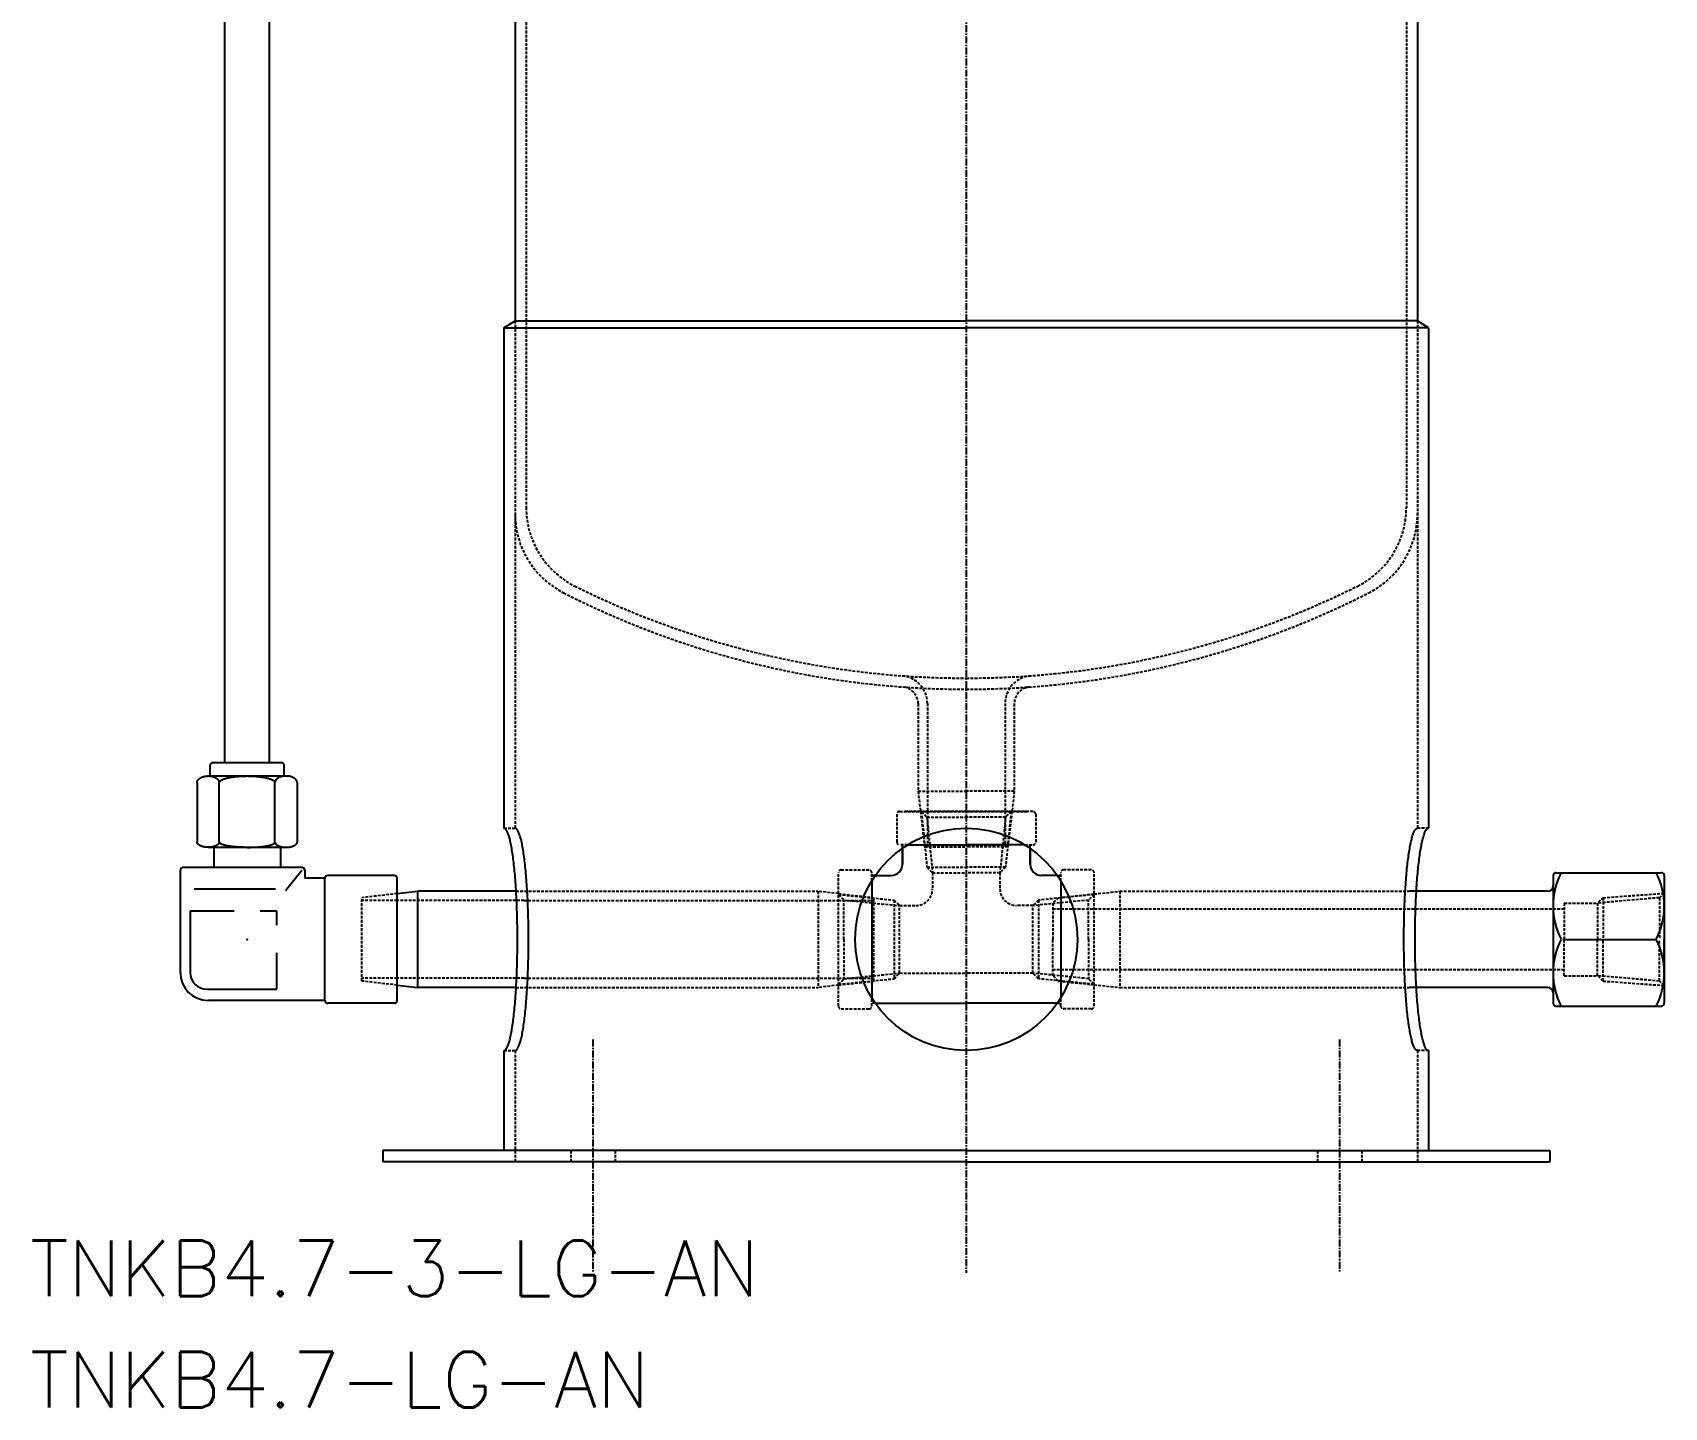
# Model space of a CAD drawing. Extents: x 248 to 897, y 18 to 818.
# Drawn here: x 248.5 to 542.1, y 18.3 to 265.7 of the extents above; entities that cross this region are included whole.
import ezdxf

# ---------------------------------------------------------------- set-up
doc = ezdxf.new("R2010")
doc.units = 0
doc.linetypes.add('CENTER', pattern=[2, 1.25, -0.25, 0.25, -0.25])
doc.linetypes.add('DASHED', pattern=[0.75, 0.5, -0.25])
doc.layers.get('0').update_dxf_attribs({"linetype": 'CONTINUOUS'})
doc.layers.add('CENTER', color=1, linetype='CENTER')
doc.styles.get("Standard").update_dxf_attribs({"font": 'txt.shx', "bigfont": 'bigfont.shx'})

msp = doc.modelspace()

# ---------------------------------------------------------------- linework, layer by layer
at = {"color": 3, "linetype": 'DASHED'}
for p, q in [((337.3, 417.52), (337.3, 180.23)), ((495.7, 417.52), (495.7, 180.23)), ((335.3, 213.81), (335.3, 122.52)), ((497.7, 213.81), (497.7, 122.52)), ((407.85, 144.93), (407.85, 129.17)), ((409.5, 144.96), (409.5, 125.52)), ((423.5, 144.96), (423.5, 125.52)), ((425.15, 144.93), (425.15, 129.17)), ((407.85, 129.17), (408.27, 125.52)), ((407.85, 129.17), (416.5, 129.17)), ((425.15, 129.17), (416.5, 129.17)), ((425.15, 129.17), (424.73, 125.52)), ((404, 125.02), (404, 120.02)), ((404.5, 125.52), (416.5, 125.52)), ((416.5, 125.52), (405.5, 125.52)), ((408.27, 125.52), (416.5, 125.52)), ((408.27, 125.52), (409, 119.17)), ((408.27, 125.52), (416.5, 125.52)), ((408.43, 125.52), (409.43, 115.52)), ((408.43, 125.52), (409.43, 124.52)), ((409.43, 124.52), (410.43, 114.52)), ((409.43, 124.52), (416.5, 124.52)), ((409.5, 125.52), (409.5, 119.17)), ((424.73, 125.52), (416.5, 125.52)), ((424.73, 125.52), (416.5, 125.52)), ((416.5, 125.52), (427.5, 125.52)), ((428.5, 125.52), (416.5, 125.52)), ((423.57, 124.52), (416.5, 124.52)), ((423.57, 124.52), (422.57, 114.52)), ((423.5, 125.52), (423.5, 119.17)), ((424.57, 125.52), (423.57, 124.52)), ((424.57, 125.52), (423.57, 115.52)), ((424.73, 125.52), (424, 119.17)), ((429, 125.02), (429, 120.02)), ((333.3, 122.52), (335.3, 122.52)), ((499.7, 122.52), (497.7, 122.52)), ((405.97, 119.52), (404.5, 119.52)), ((405, 118.88), (405, 119.52)), ((409, 119.17), (416.5, 119.17)), ((424, 119.17), (416.5, 119.17)), ((427.04, 119.52), (428.5, 119.52)), ((428, 118.88), (428, 119.52)), ((394, 115.02), (399, 115.02)), ((409.43, 115.52), (410.43, 114.52)), ((409.43, 115.52), (416.5, 115.52)), ((423.57, 115.52), (416.5, 115.52)), ((423.57, 115.52), (422.57, 114.52)), ((439, 115.02), (434, 115.02)), ((393.5, 90.52), (393.5, 114.52)), ((399.5, 113.05), (399.5, 114.52)), ((400.14, 114.02), (399.5, 114.02)), ((410.43, 114.52), (416.5, 114.52)), ((410.43, 114.52), (410.43, 111.59)), ((422.57, 114.52), (416.5, 114.52)), ((422.57, 114.52), (422.57, 111.59)), ((432.86, 114.02), (433.5, 114.02)), ((433.5, 113.05), (433.5, 114.52)), ((439.5, 90.52), (439.5, 114.52)), ((314.09, 110.75), (307.74, 110.02)), ((307.74, 95.02), (307.74, 110.02)), ((314.09, 109.52), (307.74, 109.52)), ((336.92, 109.52), (314.09, 109.52)), ((335.5, 111.17), (389.85, 111.17)), ((336.92, 109.52), (393.5, 109.52)), ((393.5, 110.75), (389.85, 111.17)), ((389.85, 111.17), (389.85, 93.87)), ((393.5, 110.75), (399.85, 110.02)), ((393.5, 110.59), (403.5, 109.59)), ((393.5, 110.59), (394.5, 109.59)), ((393.5, 109.52), (399.85, 109.52)), ((394.5, 109.59), (404.5, 108.59)), ((394.5, 102.52), (394.5, 109.59)), ((399.85, 95.02), (399.85, 110.02)), ((403.5, 109.59), (404.5, 108.59)), ((403.5, 109.59), (403.5, 95.44)), ((438.5, 109.59), (428.5, 108.59)), ((429.5, 109.59), (428.5, 108.59)), ((439.5, 110.59), (429.5, 109.59)), ((429.5, 109.59), (429.5, 95.44)), ((433.1, 110.02), (432.11, 109.05)), ((432.11, 109.05), (432.11, 102.52)), ((433.1, 110.02), (439.5, 110.69)), ((439.5, 110.59), (438.5, 109.59)), ((438.5, 102.52), (438.5, 109.59)), ((439.5, 110.69), (444.11, 111.17)), ((444.11, 111.17), (444.11, 93.87)), ((444.11, 111.17), (496.22, 111.17)), ((524.11, 109.05), (524.11, 102.52)), ((524.11, 109.05), (530.11, 109.05)), ((531.1, 110.02), (530.11, 109.05)), ((541.23, 110.02), (530.11, 109.05)), ((530.11, 109.05), (530.11, 102.52)), ((531.1, 110.02), (542.11, 110.82)), ((531.1, 110.02), (531.1, 102.52)), ((542.11, 110.82), (541.23, 110.02)), ((541.23, 110.02), (541.23, 102.52)), ((404.5, 96.44), (404.5, 108.59)), ((404.5, 108.59), (407.43, 108.59)), ((428.5, 108.59), (425.57, 108.59)), ((428.5, 96.44), (428.5, 108.59)), ((449.05, 107.97), (432.11, 107.97)), ((524.11, 107.97), (444.82, 107.97)), ((394.5, 102.52), (394.5, 95.44)), ((432.11, 95.98), (432.11, 102.52)), ((438.5, 102.52), (438.5, 95.44)), ((524.11, 95.98), (524.11, 102.52)), ((530.11, 95.98), (530.11, 102.52)), ((531.1, 95.02), (531.1, 102.52)), ((541.23, 95.02), (541.23, 102.52)), ((449.05, 97.07), (432.11, 97.07)), ((524.11, 97.07), (444.82, 97.07)), ((314.09, 95.52), (307.74, 95.52)), ((314.09, 94.29), (307.74, 95.02)), ((336.92, 95.52), (314.09, 95.52)), ((336.92, 95.52), (393.5, 95.52)), ((393.5, 94.29), (389.85, 93.87)), ((393.5, 95.52), (399.85, 95.52)), ((393.5, 94.44), (403.5, 95.44)), ((393.5, 94.44), (394.5, 95.44)), ((393.5, 94.29), (399.85, 95.02)), ((394.5, 95.44), (404.5, 96.44)), ((403.5, 95.44), (404.5, 96.44)), ((404.5, 96.44), (416.5, 96.44)), ((428.5, 96.44), (416.5, 96.44)), ((438.5, 95.44), (428.5, 96.44)), ((429.5, 95.44), (428.5, 96.44)), ((439.5, 94.44), (429.5, 95.44)), ((433.1, 95.02), (432.11, 95.98)), ((433.1, 95.02), (439.5, 94.35)), ((439.5, 94.44), (438.5, 95.44)), ((439.5, 94.35), (444.11, 93.87)), ((524.11, 95.98), (530.11, 95.98)), ((531.1, 95.02), (530.11, 95.98)), ((541.23, 95.02), (530.11, 95.98)), ((531.1, 95.02), (542.11, 94.22)), ((542.11, 94.22), (541.23, 95.02)), ((335.5, 93.87), (389.85, 93.87)), ((399.5, 90.52), (399.5, 91.98)), ((433.5, 90.52), (433.5, 91.98)), ((444.11, 93.87), (496.22, 93.87)), ((394, 90.02), (399, 90.02)), ((400.14, 91.02), (399.5, 91.02)), ((432.86, 91.02), (433.5, 91.02)), ((439, 90.02), (434, 90.02)), ((333.3, 82.52), (335.3, 82.52)), ((335.3, 82.52), (335.3, 62.52)), ((499.7, 82.52), (497.7, 82.52)), ((497.7, 82.52), (497.7, 62.52)), ((345.33, 64.52), (345.33, 62.52)), ((353.33, 64.52), (353.33, 62.52)), ((479.68, 64.52), (479.68, 62.52)), ((487.68, 64.52), (487.68, 62.52))]:
    msp.add_line(p, q, dxfattribs=at)
at = {"color": 7, "linetype": 'CONTINUOUS'}
for p, q in [((497.7, 387.52), (497.7, 213.81)), ((335.3, 377.52), (335.3, 213.81)), ((283.09, 134.32), (283.09, 345.72)), ((291.09, 134.32), (291.09, 345.72)), ((333.3, 212.52), (335.3, 213.81)), ((333.3, 212.52), (333.3, 122.52)), ((333.3, 212.52), (416.5, 212.52)), ((335.3, 213.81), (416.5, 213.81)), ((497.7, 213.81), (416.5, 213.81)), ((499.7, 212.52), (416.5, 212.52)), ((499.7, 212.52), (497.7, 213.81)), ((499.7, 212.52), (499.7, 122.52)), ((280.42, 131.92), (280.42, 133.82)), ((280.92, 134.32), (293.26, 134.32)), ((293.76, 131.92), (293.76, 133.82)), ((278.09, 130.71), (278.09, 120.02)), ((280.09, 131.92), (294.1, 131.92)), ((282.09, 120.02), (282.09, 130.99)), ((292.1, 120.02), (292.1, 130.99)), ((296.09, 130.71), (296.09, 120.02)), ((280.09, 119.08), (294.1, 119.08)), ((281.08, 119.08), (281.08, 115.48)), ((293.11, 119.08), (293.11, 115.48)), ((405, 116.02), (405, 118.88)), ((405, 118.88), (405, 116.02)), ((405.97, 119.52), (416.5, 119.52)), ((427.04, 119.52), (416.5, 119.52)), ((428, 118.88), (428, 116.02)), ((428, 116.02), (428, 118.88)), ((275.09, 96.52), (275.09, 114.98)), ((296.95, 115.48), (275.59, 115.48)), ((294, 111.29), (296.95, 114.98)), ((297.45, 114.98), (297.45, 113.52)), ((277.55, 111.63), (292.2, 111.63)), ((301.09, 113.52), (297.45, 113.52)), ((301.09, 91.52), (301.09, 113.52)), ((313.59, 114.02), (301.59, 114.02)), ((314.09, 91.52), (314.09, 113.52)), ((399.5, 113.05), (399.5, 91.98)), ((400.14, 114.02), (403, 114.02)), ((432.86, 114.02), (430, 114.02)), ((433.5, 113.05), (433.5, 91.98)), ((522.11, 114.02), (522.11, 91.02)), ((522.61, 114.52), (541.61, 114.52)), ((542.11, 114.02), (542.11, 91.02)), ((314.09, 110.75), (317.74, 111.17)), ((335.5, 111.17), (317.74, 111.17)), ((317.74, 111.17), (317.74, 93.87)), ((521.11, 111.17), (496.22, 111.17)), ((284.79, 107.58), (276.87, 107.58)), ((276.87, 107.58), (276.87, 96.55)), ((292.41, 107.58), (289.42, 107.58)), ((292.41, 105.05), (292.41, 107.58)), ((292.41, 93.55), (292.41, 100.12)), ((523.86, 102.52), (540.65, 102.52)), ((542.11, 95.98), (542.11, 102.52)), ((314.09, 94.29), (317.74, 93.87)), ((279.87, 93.55), (292.41, 93.55)), ((301.09, 91.52), (280.09, 91.52)), ((335.5, 93.87), (317.74, 93.87)), ((521.11, 93.87), (496.22, 93.87)), ((313.59, 91.02), (301.59, 91.02)), ((400.14, 91.02), (416.5, 91.02)), ((432.86, 91.02), (416.5, 91.02)), ((522.61, 90.52), (541.61, 90.52)), ((333.3, 82.52), (333.3, 64.52)), ((499.7, 82.52), (499.7, 64.52)), ((416.5, 64.52), (311.5, 64.52)), ((311.5, 64.52), (311.5, 62.52)), ((416.5, 62.52), (311.5, 62.52)), ((416.5, 64.52), (521.5, 64.52)), ((416.5, 62.52), (521.5, 62.52)), ((521.5, 64.52), (521.5, 62.52))]:
    msp.add_line(p, q, dxfattribs=at)
for points in [[(278.09, 130.71, 0), (278.09, 130.74, 0), (278.1, 130.76, 0), (278.1, 130.79, 0), (278.1, 130.82, 0), (278.11, 130.85, 0), (278.12, 130.88, 0), (278.12, 130.91, 0), (278.13, 130.94, 0), (278.14, 130.97, 0), (278.15, 131, 0), (278.17, 131.03, 0), (278.18, 131.06, 0), (278.19, 131.09, 0), (278.21, 131.11, 0), (278.23, 131.14, 0), (278.25, 131.17, 0), (278.26, 131.2, 0), (278.29, 131.22, 0), (278.31, 131.25, 0), (278.33, 131.28, 0), (278.35, 131.3, 0), (278.38, 131.33, 0), (278.4, 131.35, 0), (278.43, 131.38, 0), (278.46, 131.4, 0), (278.49, 131.43, 0), (278.52, 131.45, 0), (278.55, 131.47, 0), (278.58, 131.5, 0), (278.61, 131.52, 0), (278.64, 131.54, 0), (278.68, 131.56, 0), (278.71, 131.58, 0), (278.75, 131.6, 0), (278.79, 131.62, 0), (278.82, 131.64, 0), (278.86, 131.66, 0), (278.9, 131.68, 0), (278.94, 131.7, 0), (278.98, 131.71, 0), (279.02, 131.73, 0), (279.06, 131.75, 0), (279.11, 131.76, 0), (279.15, 131.77, 0), (279.19, 131.79, 0), (279.24, 131.8, 0), (279.28, 131.81, 0), (279.33, 131.82, 0), (279.37, 131.84, 0), (279.42, 131.85, 0), (279.46, 131.86, 0), (279.51, 131.87, 0), (279.56, 131.87, 0), (279.61, 131.88, 0), (279.65, 131.89, 0), (279.7, 131.89, 0), (279.75, 131.9, 0), (279.8, 131.9, 0), (279.85, 131.91, 0), (279.89, 131.91, 0), (279.94, 131.91, 0), (279.99, 131.91, 0), (280.04, 131.92, 0), (280.09, 131.92, 0), (280.14, 131.92, 0), (280.19, 131.91, 0), (280.24, 131.91, 0), (280.29, 131.91, 0), (280.33, 131.91, 0), (280.38, 131.9, 0), (280.43, 131.9, 0), (280.48, 131.89, 0), (280.53, 131.89, 0), (280.58, 131.88, 0), (280.62, 131.87, 0), (280.67, 131.87, 0), (280.72, 131.86, 0), (280.76, 131.85, 0), (280.81, 131.84, 0), (280.86, 131.82, 0), (280.9, 131.81, 0), (280.94, 131.8, 0), (280.99, 131.79, 0), (281.03, 131.77, 0), (281.07, 131.76, 0), (281.12, 131.75, 0), (281.16, 131.73, 0), (281.2, 131.71, 0), (281.24, 131.7, 0), (281.28, 131.68, 0), (281.32, 131.66, 0), (281.36, 131.64, 0), (281.39, 131.62, 0), (281.43, 131.6, 0), (281.47, 131.58, 0), (281.5, 131.56, 0), (281.54, 131.54, 0), (281.57, 131.52, 0), (281.6, 131.5, 0), (281.63, 131.47, 0), (281.67, 131.45, 0), (281.69, 131.43, 0), (281.72, 131.4, 0), (281.75, 131.38, 0), (281.78, 131.35, 0), (281.8, 131.33, 0), (281.83, 131.3, 0), (281.85, 131.28, 0), (281.88, 131.25, 0), (281.9, 131.22, 0), (281.92, 131.2, 0), (281.94, 131.17, 0), (281.95, 131.14, 0), (281.97, 131.11, 0), (281.99, 131.09, 0), (282, 131.06, 0), (282.02, 131.03, 0), (282.03, 131, 0), (282.04, 130.97, 0), (282.05, 130.94, 0), (282.06, 130.91, 0), (282.07, 130.88, 0), (282.07, 130.85, 0), (282.08, 130.82, 0), (282.08, 130.79, 0), (282.09, 130.76, 0), (282.09, 130.74, 0), (282.09, 130.71, 0)], [(282.09, 130.71, 0), (282.09, 130.74, 0), (282.09, 130.76, 0), (282.1, 130.79, 0), (282.11, 130.82, 0), (282.13, 130.85, 0), (282.14, 130.88, 0), (282.16, 130.91, 0), (282.18, 130.94, 0), (282.21, 130.97, 0), (282.24, 131, 0), (282.27, 131.03, 0), (282.3, 131.06, 0), (282.34, 131.09, 0), (282.38, 131.11, 0), (282.42, 131.14, 0), (282.47, 131.17, 0), (282.52, 131.2, 0), (282.57, 131.22, 0), (282.62, 131.25, 0), (282.68, 131.28, 0), (282.74, 131.3, 0), (282.8, 131.33, 0), (282.87, 131.35, 0), (282.93, 131.38, 0), (283, 131.4, 0), (283.07, 131.43, 0), (283.15, 131.45, 0), (283.22, 131.47, 0), (283.3, 131.5, 0), (283.38, 131.52, 0), (283.47, 131.54, 0), (283.55, 131.56, 0), (283.64, 131.58, 0), (283.73, 131.6, 0), (283.82, 131.62, 0), (283.92, 131.64, 0), (284.01, 131.66, 0), (284.11, 131.68, 0), (284.21, 131.7, 0), (284.31, 131.71, 0), (284.42, 131.73, 0), (284.52, 131.75, 0), (284.63, 131.76, 0), (284.73, 131.77, 0), (284.84, 131.79, 0), (284.95, 131.8, 0), (285.06, 131.81, 0), (285.18, 131.82, 0), (285.29, 131.84, 0), (285.41, 131.85, 0), (285.52, 131.86, 0), (285.64, 131.87, 0), (285.76, 131.87, 0), (285.88, 131.88, 0), (286, 131.89, 0), (286.12, 131.89, 0), (286.24, 131.9, 0), (286.36, 131.9, 0), (286.48, 131.91, 0), (286.6, 131.91, 0), (286.73, 131.91, 0), (286.85, 131.91, 0), (286.97, 131.92, 0), (287.09, 131.92, 0), (287.22, 131.92, 0), (287.34, 131.91, 0), (287.46, 131.91, 0), (287.58, 131.91, 0), (287.71, 131.91, 0), (287.83, 131.9, 0), (287.95, 131.9, 0), (288.07, 131.89, 0), (288.19, 131.89, 0), (288.31, 131.88, 0), (288.43, 131.87, 0), (288.55, 131.87, 0), (288.66, 131.86, 0), (288.78, 131.85, 0), (288.89, 131.84, 0), (289.01, 131.82, 0), (289.12, 131.81, 0), (289.23, 131.8, 0), (289.34, 131.79, 0), (289.45, 131.77, 0), (289.56, 131.76, 0), (289.67, 131.75, 0), (289.77, 131.73, 0), (289.88, 131.71, 0), (289.98, 131.7, 0), (290.07, 131.68, 0), (290.17, 131.66, 0), (290.27, 131.64, 0), (290.36, 131.62, 0), (290.45, 131.6, 0), (290.55, 131.58, 0), (290.63, 131.56, 0), (290.72, 131.54, 0), (290.8, 131.52, 0), (290.88, 131.5, 0), (290.96, 131.47, 0), (291.04, 131.45, 0), (291.11, 131.43, 0), (291.19, 131.4, 0), (291.26, 131.38, 0), (291.32, 131.35, 0), (291.39, 131.33, 0), (291.45, 131.3, 0), (291.51, 131.28, 0), (291.56, 131.25, 0), (291.62, 131.22, 0), (291.67, 131.2, 0), (291.72, 131.17, 0), (291.76, 131.14, 0), (291.81, 131.11, 0), (291.85, 131.09, 0), (291.88, 131.06, 0), (291.92, 131.03, 0), (291.95, 131, 0), (291.98, 130.97, 0), (292, 130.94, 0), (292.03, 130.91, 0), (292.05, 130.88, 0), (292.06, 130.85, 0), (292.07, 130.82, 0), (292.09, 130.79, 0), (292.09, 130.76, 0), (292.1, 130.74, 0), (292.1, 130.71, 0)], [(296.09, 130.71, 0), (296.09, 130.74, 0), (296.09, 130.76, 0), (296.09, 130.79, 0), (296.08, 130.82, 0), (296.08, 130.85, 0), (296.07, 130.88, 0), (296.06, 130.91, 0), (296.06, 130.94, 0), (296.05, 130.97, 0), (296.03, 131, 0), (296.02, 131.03, 0), (296.01, 131.06, 0), (295.99, 131.09, 0), (295.98, 131.11, 0), (295.96, 131.14, 0), (295.94, 131.17, 0), (295.92, 131.2, 0), (295.9, 131.22, 0), (295.88, 131.25, 0), (295.86, 131.28, 0), (295.83, 131.3, 0), (295.81, 131.33, 0), (295.78, 131.35, 0), (295.76, 131.38, 0), (295.73, 131.4, 0), (295.7, 131.43, 0), (295.67, 131.45, 0), (295.64, 131.47, 0), (295.61, 131.5, 0), (295.58, 131.52, 0), (295.54, 131.54, 0), (295.51, 131.56, 0), (295.47, 131.58, 0), (295.44, 131.6, 0), (295.4, 131.62, 0), (295.36, 131.64, 0), (295.32, 131.66, 0), (295.29, 131.68, 0), (295.25, 131.7, 0), (295.21, 131.71, 0), (295.17, 131.73, 0), (295.12, 131.75, 0), (295.08, 131.76, 0), (295.04, 131.77, 0), (294.99, 131.79, 0), (294.95, 131.8, 0), (294.91, 131.81, 0), (294.86, 131.82, 0), (294.81, 131.84, 0), (294.77, 131.85, 0), (294.72, 131.86, 0), (294.68, 131.87, 0), (294.63, 131.87, 0), (294.58, 131.88, 0), (294.53, 131.89, 0), (294.49, 131.89, 0), (294.44, 131.9, 0), (294.39, 131.9, 0), (294.34, 131.91, 0), (294.29, 131.91, 0), (294.24, 131.91, 0), (294.19, 131.91, 0), (294.14, 131.92, 0), (294.1, 131.92, 0), (294.05, 131.92, 0), (294, 131.91, 0), (293.95, 131.91, 0), (293.9, 131.91, 0), (293.85, 131.91, 0), (293.8, 131.9, 0), (293.75, 131.9, 0), (293.71, 131.89, 0), (293.66, 131.89, 0), (293.61, 131.88, 0), (293.56, 131.87, 0), (293.52, 131.87, 0), (293.47, 131.86, 0), (293.42, 131.85, 0), (293.38, 131.84, 0), (293.33, 131.82, 0), (293.29, 131.81, 0), (293.24, 131.8, 0), (293.2, 131.79, 0), (293.15, 131.77, 0), (293.11, 131.76, 0), (293.07, 131.75, 0), (293.03, 131.73, 0), (292.99, 131.71, 0), (292.95, 131.7, 0), (292.91, 131.68, 0), (292.87, 131.66, 0), (292.83, 131.64, 0), (292.79, 131.62, 0), (292.75, 131.6, 0), (292.72, 131.58, 0), (292.68, 131.56, 0), (292.65, 131.54, 0), (292.62, 131.52, 0), (292.58, 131.5, 0), (292.55, 131.47, 0), (292.52, 131.45, 0), (292.49, 131.43, 0), (292.46, 131.4, 0), (292.44, 131.38, 0), (292.41, 131.35, 0), (292.38, 131.33, 0), (292.36, 131.3, 0), (292.33, 131.28, 0), (292.31, 131.25, 0), (292.29, 131.22, 0), (292.27, 131.2, 0), (292.25, 131.17, 0), (292.23, 131.14, 0), (292.22, 131.11, 0), (292.2, 131.09, 0), (292.19, 131.06, 0), (292.17, 131.03, 0), (292.16, 131, 0), (292.15, 130.97, 0), (292.14, 130.94, 0), (292.13, 130.91, 0), (292.12, 130.88, 0), (292.11, 130.85, 0), (292.11, 130.82, 0), (292.11, 130.79, 0), (292.1, 130.76, 0), (292.1, 130.74, 0), (292.1, 130.71, 0)], [(333.3, 82.52, 0), (333.36, 82.52, 0), (333.42, 82.54, 0), (333.48, 82.57, 0), (333.54, 82.61, 0), (333.6, 82.67, 0), (333.66, 82.73, 0), (333.72, 82.81, 0), (333.78, 82.9, 0), (333.83, 83, 0), (333.89, 83.12, 0), (333.95, 83.24, 0), (334.01, 83.38, 0), (334.07, 83.53, 0), (334.12, 83.69, 0), (334.18, 83.86, 0), (334.23, 84.04, 0), (334.29, 84.23, 0), (334.34, 84.44, 0), (334.4, 84.65, 0), (334.45, 84.88, 0), (334.5, 85.11, 0), (334.56, 85.36, 0), (334.61, 85.62, 0), (334.66, 85.89, 0), (334.71, 86.16, 0), (334.75, 86.45, 0), (334.8, 86.75, 0), (334.85, 87.06, 0), (334.89, 87.37, 0), (334.94, 87.7, 0), (334.98, 88.03, 0), (335.03, 88.37, 0), (335.07, 88.73, 0), (335.11, 89.09, 0), (335.15, 89.45, 0), (335.19, 89.83, 0), (335.22, 90.21, 0), (335.26, 90.6, 0), (335.3, 91, 0), (335.33, 91.41, 0), (335.36, 91.82, 0), (335.39, 92.23, 0), (335.42, 92.66, 0), (335.45, 93.09, 0), (335.48, 93.52, 0), (335.51, 93.97, 0), (335.53, 94.41, 0), (335.56, 94.86, 0), (335.58, 95.32, 0), (335.6, 95.78, 0), (335.62, 96.24, 0), (335.63, 96.71, 0), (335.65, 97.18, 0), (335.67, 97.66, 0), (335.68, 98.13, 0), (335.69, 98.61, 0), (335.7, 99.1, 0), (335.71, 99.58, 0), (335.72, 100.07, 0), (335.73, 100.56, 0), (335.73, 101.05, 0), (335.74, 101.53, 0), (335.74, 102.03, 0), (335.74, 102.52, 0), (335.74, 103.01, 0), (335.74, 103.5, 0), (335.73, 103.99, 0), (335.73, 104.48, 0), (335.72, 104.97, 0), (335.71, 105.45, 0), (335.7, 105.94, 0), (335.69, 106.42, 0), (335.68, 106.9, 0), (335.67, 107.38, 0), (335.65, 107.85, 0), (335.63, 108.32, 0), (335.62, 108.79, 0), (335.6, 109.25, 0), (335.58, 109.71, 0), (335.56, 110.17, 0), (335.53, 110.62, 0), (335.51, 111.07, 0), (335.48, 111.51, 0), (335.45, 111.94, 0), (335.42, 112.37, 0), (335.39, 112.8, 0), (335.36, 113.22, 0), (335.33, 113.63, 0), (335.3, 114.03, 0), (335.26, 114.43, 0), (335.22, 114.82, 0), (335.19, 115.2, 0), (335.15, 115.58, 0), (335.11, 115.95, 0), (335.07, 116.31, 0), (335.03, 116.66, 0), (334.98, 117, 0), (334.94, 117.34, 0), (334.89, 117.66, 0), (334.85, 117.98, 0), (334.8, 118.28, 0), (334.75, 118.58, 0), (334.71, 118.87, 0), (334.66, 119.15, 0), (334.61, 119.41, 0), (334.56, 119.67, 0), (334.5, 119.92, 0), (334.45, 120.16, 0), (334.4, 120.38, 0), (334.34, 120.6, 0), (334.29, 120.8, 0), (334.23, 120.99, 0), (334.18, 121.18, 0), (334.12, 121.35, 0), (334.07, 121.51, 0), (334.01, 121.66, 0), (333.95, 121.79, 0), (333.89, 121.92, 0), (333.83, 122.03, 0), (333.78, 122.13, 0), (333.72, 122.22, 0), (333.66, 122.3, 0), (333.6, 122.37, 0), (333.54, 122.42, 0), (333.48, 122.46, 0), (333.42, 122.49, 0), (333.36, 122.51, 0), (333.3, 122.52, 0)], [(499.7, 82.52, 0), (499.64, 82.52, 0), (499.58, 82.54, 0), (499.52, 82.57, 0), (499.46, 82.61, 0), (499.4, 82.67, 0), (499.34, 82.73, 0), (499.28, 82.81, 0), (499.23, 82.9, 0), (499.17, 83, 0), (499.11, 83.12, 0), (499.05, 83.24, 0), (498.99, 83.38, 0), (498.94, 83.53, 0), (498.88, 83.69, 0), (498.82, 83.86, 0), (498.77, 84.04, 0), (498.71, 84.23, 0), (498.66, 84.44, 0), (498.6, 84.65, 0), (498.55, 84.88, 0), (498.5, 85.11, 0), (498.45, 85.36, 0), (498.4, 85.62, 0), (498.35, 85.89, 0), (498.3, 86.16, 0), (498.25, 86.45, 0), (498.2, 86.75, 0), (498.15, 87.06, 0), (498.11, 87.37, 0), (498.06, 87.7, 0), (498.02, 88.03, 0), (497.98, 88.37, 0), (497.93, 88.73, 0), (497.89, 89.09, 0), (497.85, 89.45, 0), (497.81, 89.83, 0), (497.78, 90.21, 0), (497.74, 90.6, 0), (497.71, 91, 0), (497.67, 91.41, 0), (497.64, 91.82, 0), (497.61, 92.23, 0), (497.58, 92.66, 0), (497.55, 93.09, 0), (497.52, 93.52, 0), (497.5, 93.97, 0), (497.47, 94.41, 0), (497.45, 94.86, 0), (497.43, 95.32, 0), (497.4, 95.78, 0), (497.38, 96.24, 0), (497.37, 96.71, 0), (497.35, 97.18, 0), (497.33, 97.66, 0), (497.32, 98.13, 0), (497.31, 98.61, 0), (497.3, 99.1, 0), (497.29, 99.58, 0), (497.28, 100.07, 0), (497.27, 100.56, 0), (497.27, 101.05, 0), (497.26, 101.53, 0), (497.26, 102.03, 0), (497.26, 102.52, 0), (497.26, 103.01, 0), (497.26, 103.5, 0), (497.27, 103.99, 0), (497.27, 104.48, 0), (497.28, 104.97, 0), (497.29, 105.45, 0), (497.3, 105.94, 0), (497.31, 106.42, 0), (497.32, 106.9, 0), (497.33, 107.38, 0), (497.35, 107.85, 0), (497.37, 108.32, 0), (497.38, 108.79, 0), (497.4, 109.25, 0), (497.43, 109.71, 0), (497.45, 110.17, 0), (497.47, 110.62, 0), (497.5, 111.07, 0), (497.52, 111.51, 0), (497.55, 111.94, 0), (497.58, 112.37, 0), (497.61, 112.8, 0), (497.64, 113.22, 0), (497.67, 113.63, 0), (497.71, 114.03, 0), (497.74, 114.43, 0), (497.78, 114.82, 0), (497.81, 115.2, 0), (497.85, 115.58, 0), (497.89, 115.95, 0), (497.93, 116.31, 0), (497.98, 116.66, 0), (498.02, 117, 0), (498.06, 117.34, 0), (498.11, 117.66, 0), (498.15, 117.98, 0), (498.2, 118.28, 0), (498.25, 118.58, 0), (498.3, 118.87, 0), (498.35, 119.15, 0), (498.4, 119.41, 0), (498.45, 119.67, 0), (498.5, 119.92, 0), (498.55, 120.16, 0), (498.6, 120.38, 0), (498.66, 120.6, 0), (498.71, 120.8, 0), (498.77, 120.99, 0), (498.82, 121.18, 0), (498.88, 121.35, 0), (498.94, 121.51, 0), (498.99, 121.66, 0), (499.05, 121.79, 0), (499.11, 121.92, 0), (499.17, 122.03, 0), (499.23, 122.13, 0), (499.28, 122.22, 0), (499.34, 122.3, 0), (499.4, 122.37, 0), (499.46, 122.42, 0), (499.52, 122.46, 0), (499.58, 122.49, 0), (499.64, 122.51, 0), (499.7, 122.52, 0)], [(282.09, 120.02, 0), (282.09, 120, 0), (282.09, 119.97, 0), (282.08, 119.95, 0), (282.08, 119.93, 0), (282.07, 119.91, 0), (282.07, 119.88, 0), (282.06, 119.86, 0), (282.05, 119.84, 0), (282.04, 119.81, 0), (282.03, 119.79, 0), (282.02, 119.77, 0), (282, 119.75, 0), (281.99, 119.73, 0), (281.97, 119.7, 0), (281.95, 119.68, 0), (281.94, 119.66, 0), (281.92, 119.64, 0), (281.9, 119.62, 0), (281.88, 119.6, 0), (281.85, 119.58, 0), (281.83, 119.56, 0), (281.8, 119.54, 0), (281.78, 119.52, 0), (281.75, 119.5, 0), (281.72, 119.48, 0), (281.69, 119.46, 0), (281.67, 119.44, 0), (281.63, 119.43, 0), (281.6, 119.41, 0), (281.57, 119.39, 0), (281.54, 119.38, 0), (281.5, 119.36, 0), (281.47, 119.34, 0), (281.43, 119.33, 0), (281.39, 119.31, 0), (281.36, 119.3, 0), (281.32, 119.28, 0), (281.28, 119.27, 0), (281.24, 119.26, 0), (281.2, 119.24, 0), (281.16, 119.23, 0), (281.12, 119.22, 0), (281.07, 119.21, 0), (281.03, 119.19, 0), (280.99, 119.19, 0), (280.94, 119.17, 0), (280.9, 119.17, 0), (280.86, 119.16, 0), (280.81, 119.15, 0), (280.76, 119.14, 0), (280.72, 119.13, 0), (280.67, 119.12, 0), (280.62, 119.12, 0), (280.58, 119.11, 0), (280.53, 119.11, 0), (280.48, 119.1, 0), (280.43, 119.1, 0), (280.38, 119.09, 0), (280.33, 119.09, 0), (280.29, 119.09, 0), (280.24, 119.09, 0), (280.19, 119.09, 0), (280.14, 119.08, 0), (280.09, 119.08, 0), (280.04, 119.08, 0), (279.99, 119.09, 0), (279.94, 119.09, 0), (279.89, 119.09, 0), (279.85, 119.09, 0), (279.8, 119.09, 0), (279.75, 119.1, 0), (279.7, 119.1, 0), (279.65, 119.11, 0), (279.61, 119.11, 0), (279.56, 119.12, 0), (279.51, 119.12, 0), (279.46, 119.13, 0), (279.42, 119.14, 0), (279.37, 119.15, 0), (279.33, 119.16, 0), (279.28, 119.17, 0), (279.24, 119.17, 0), (279.19, 119.19, 0), (279.15, 119.19, 0), (279.11, 119.21, 0), (279.06, 119.22, 0), (279.02, 119.23, 0), (278.98, 119.24, 0), (278.94, 119.26, 0), (278.9, 119.27, 0), (278.86, 119.28, 0), (278.82, 119.3, 0), (278.79, 119.31, 0), (278.75, 119.33, 0), (278.71, 119.34, 0), (278.68, 119.36, 0), (278.64, 119.38, 0), (278.61, 119.39, 0), (278.58, 119.41, 0), (278.55, 119.43, 0), (278.52, 119.44, 0), (278.49, 119.46, 0), (278.46, 119.48, 0), (278.43, 119.5, 0), (278.4, 119.52, 0), (278.38, 119.54, 0), (278.35, 119.56, 0), (278.33, 119.58, 0), (278.31, 119.6, 0), (278.29, 119.62, 0), (278.26, 119.64, 0), (278.25, 119.66, 0), (278.23, 119.68, 0), (278.21, 119.7, 0), (278.19, 119.73, 0), (278.18, 119.75, 0), (278.17, 119.77, 0), (278.15, 119.79, 0), (278.14, 119.81, 0), (278.13, 119.84, 0), (278.12, 119.86, 0), (278.12, 119.88, 0), (278.11, 119.91, 0), (278.1, 119.93, 0), (278.1, 119.95, 0), (278.1, 119.97, 0), (278.09, 120, 0), (278.09, 120.02, 0)], [(287.09, 119.07, 0), (287.03, 119.07, 0), (286.97, 119.07, 0), (286.91, 119.07, 0), (286.85, 119.07, 0), (286.79, 119.07, 0), (286.73, 119.07, 0), (286.67, 119.07, 0), (286.61, 119.07, 0), (286.55, 119.07, 0), (286.49, 119.07, 0), (286.43, 119.08, 0), (286.37, 119.08, 0), (286.31, 119.08, 0), (286.25, 119.08, 0), (286.19, 119.08, 0), (286.13, 119.08, 0), (286.07, 119.08, 0), (286.01, 119.09, 0), (285.95, 119.09, 0), (285.89, 119.09, 0), (285.83, 119.09, 0), (285.77, 119.1, 0), (285.71, 119.1, 0), (285.65, 119.1, 0), (285.59, 119.11, 0), (285.54, 119.11, 0), (285.48, 119.11, 0), (285.42, 119.12, 0), (285.36, 119.12, 0), (285.31, 119.12, 0), (285.25, 119.13, 0), (285.19, 119.13, 0), (285.13, 119.14, 0), (285.08, 119.14, 0), (285.02, 119.15, 0), (284.97, 119.15, 0), (284.91, 119.16, 0), (284.86, 119.16, 0), (284.8, 119.17, 0), (284.75, 119.17, 0), (284.69, 119.18, 0), (284.64, 119.18, 0), (284.59, 119.19, 0), (284.53, 119.19, 0), (284.48, 119.2, 0), (284.43, 119.21, 0), (284.38, 119.21, 0), (284.33, 119.22, 0), (284.27, 119.22, 0), (284.23, 119.23, 0), (284.17, 119.24, 0), (284.12, 119.25, 0), (284.08, 119.25, 0), (284.03, 119.26, 0), (283.98, 119.27, 0), (283.93, 119.27, 0), (283.88, 119.28, 0), (283.84, 119.29, 0), (283.79, 119.3, 0), (283.74, 119.3, 0), (283.7, 119.31, 0), (283.65, 119.32, 0), (283.61, 119.33, 0), (283.56, 119.34, 0), (283.52, 119.34, 0), (283.48, 119.35, 0), (283.44, 119.36, 0), (283.39, 119.37, 0), (283.35, 119.38, 0), (283.31, 119.39, 0), (283.27, 119.4, 0), (283.23, 119.41, 0), (283.19, 119.42, 0), (283.16, 119.42, 0), (283.12, 119.43, 0), (283.08, 119.44, 0), (283.05, 119.45, 0), (283.01, 119.46, 0), (282.97, 119.47, 0), (282.94, 119.48, 0), (282.9, 119.49, 0), (282.87, 119.5, 0), (282.84, 119.51, 0), (282.81, 119.52, 0), (282.77, 119.53, 0), (282.74, 119.54, 0), (282.71, 119.55, 0), (282.68, 119.56, 0), (282.65, 119.57, 0), (282.63, 119.58, 0), (282.6, 119.59, 0), (282.57, 119.61, 0), (282.55, 119.62, 0), (282.52, 119.63, 0), (282.5, 119.64, 0), (282.47, 119.65, 0), (282.45, 119.66, 0), (282.43, 119.67, 0), (282.4, 119.68, 0), (282.38, 119.69, 0), (282.36, 119.7, 0), (282.34, 119.72, 0), (282.32, 119.73, 0), (282.31, 119.74, 0), (282.29, 119.75, 0), (282.27, 119.76, 0), (282.25, 119.77, 0), (282.24, 119.78, 0), (282.23, 119.8, 0), (282.21, 119.81, 0), (282.2, 119.82, 0), (282.19, 119.83, 0), (282.17, 119.84, 0), (282.16, 119.85, 0), (282.15, 119.87, 0), (282.14, 119.88, 0), (282.13, 119.89, 0), (282.13, 119.9, 0), (282.12, 119.91, 0), (282.11, 119.92, 0), (282.11, 119.94, 0), (282.1, 119.95, 0), (282.1, 119.96, 0), (282.09, 119.97, 0), (282.09, 119.98, 0), (282.09, 120, 0), (282.09, 120.01, 0), (282.09, 120.02, 0)], [(287.09, 119.07, 0), (287.15, 119.07, 0), (287.21, 119.07, 0), (287.28, 119.07, 0), (287.34, 119.07, 0), (287.4, 119.07, 0), (287.46, 119.07, 0), (287.52, 119.07, 0), (287.58, 119.07, 0), (287.64, 119.07, 0), (287.7, 119.07, 0), (287.76, 119.08, 0), (287.82, 119.08, 0), (287.88, 119.08, 0), (287.94, 119.08, 0), (288, 119.08, 0), (288.06, 119.08, 0), (288.12, 119.08, 0), (288.18, 119.09, 0), (288.24, 119.09, 0), (288.3, 119.09, 0), (288.36, 119.09, 0), (288.42, 119.1, 0), (288.48, 119.1, 0), (288.54, 119.1, 0), (288.59, 119.11, 0), (288.65, 119.11, 0), (288.71, 119.11, 0), (288.77, 119.12, 0), (288.82, 119.12, 0), (288.88, 119.12, 0), (288.94, 119.13, 0), (289, 119.13, 0), (289.05, 119.14, 0), (289.11, 119.14, 0), (289.16, 119.15, 0), (289.22, 119.15, 0), (289.27, 119.16, 0), (289.33, 119.16, 0), (289.38, 119.17, 0), (289.44, 119.17, 0), (289.49, 119.18, 0), (289.55, 119.18, 0), (289.6, 119.19, 0), (289.65, 119.19, 0), (289.71, 119.2, 0), (289.76, 119.21, 0), (289.81, 119.21, 0), (289.86, 119.22, 0), (289.91, 119.22, 0), (289.96, 119.23, 0), (290.01, 119.24, 0), (290.06, 119.25, 0), (290.11, 119.25, 0), (290.16, 119.26, 0), (290.21, 119.27, 0), (290.26, 119.27, 0), (290.3, 119.28, 0), (290.35, 119.29, 0), (290.4, 119.3, 0), (290.44, 119.3, 0), (290.49, 119.31, 0), (290.53, 119.32, 0), (290.58, 119.33, 0), (290.62, 119.34, 0), (290.67, 119.34, 0), (290.71, 119.35, 0), (290.75, 119.36, 0), (290.79, 119.37, 0), (290.83, 119.38, 0), (290.87, 119.39, 0), (290.92, 119.4, 0), (290.95, 119.41, 0), (290.99, 119.42, 0), (291.03, 119.42, 0), (291.07, 119.43, 0), (291.11, 119.44, 0), (291.14, 119.45, 0), (291.18, 119.46, 0), (291.21, 119.47, 0), (291.25, 119.48, 0), (291.28, 119.49, 0), (291.32, 119.5, 0), (291.35, 119.51, 0), (291.38, 119.52, 0), (291.41, 119.53, 0), (291.44, 119.54, 0), (291.47, 119.55, 0), (291.5, 119.56, 0), (291.53, 119.57, 0), (291.56, 119.58, 0), (291.59, 119.59, 0), (291.61, 119.61, 0), (291.64, 119.62, 0), (291.67, 119.63, 0), (291.69, 119.64, 0), (291.71, 119.65, 0), (291.74, 119.66, 0), (291.76, 119.67, 0), (291.78, 119.68, 0), (291.8, 119.69, 0), (291.82, 119.7, 0), (291.84, 119.72, 0), (291.86, 119.73, 0), (291.88, 119.74, 0), (291.9, 119.75, 0), (291.92, 119.76, 0), (291.93, 119.77, 0), (291.95, 119.78, 0), (291.96, 119.8, 0), (291.98, 119.81, 0), (291.99, 119.82, 0), (292, 119.83, 0), (292.01, 119.84, 0), (292.02, 119.85, 0), (292.04, 119.87, 0), (292.05, 119.88, 0), (292.05, 119.89, 0), (292.06, 119.9, 0), (292.07, 119.91, 0), (292.07, 119.92, 0), (292.08, 119.94, 0), (292.09, 119.95, 0), (292.09, 119.96, 0), (292.09, 119.97, 0), (292.1, 119.98, 0), (292.1, 120, 0), (292.1, 120.01, 0), (292.1, 120.02, 0)], [(292.1, 120.02, 0), (292.1, 120, 0), (292.1, 119.97, 0), (292.11, 119.95, 0), (292.11, 119.93, 0), (292.11, 119.91, 0), (292.12, 119.88, 0), (292.13, 119.86, 0), (292.14, 119.84, 0), (292.15, 119.81, 0), (292.16, 119.79, 0), (292.17, 119.77, 0), (292.19, 119.75, 0), (292.2, 119.73, 0), (292.22, 119.7, 0), (292.23, 119.68, 0), (292.25, 119.66, 0), (292.27, 119.64, 0), (292.29, 119.62, 0), (292.31, 119.6, 0), (292.33, 119.58, 0), (292.36, 119.56, 0), (292.38, 119.54, 0), (292.41, 119.52, 0), (292.44, 119.5, 0), (292.46, 119.48, 0), (292.49, 119.46, 0), (292.52, 119.44, 0), (292.55, 119.43, 0), (292.58, 119.41, 0), (292.62, 119.39, 0), (292.65, 119.38, 0), (292.68, 119.36, 0), (292.72, 119.34, 0), (292.75, 119.33, 0), (292.79, 119.31, 0), (292.83, 119.3, 0), (292.87, 119.28, 0), (292.91, 119.27, 0), (292.95, 119.26, 0), (292.99, 119.24, 0), (293.03, 119.23, 0), (293.07, 119.22, 0), (293.11, 119.21, 0), (293.15, 119.19, 0), (293.2, 119.19, 0), (293.24, 119.17, 0), (293.29, 119.17, 0), (293.33, 119.16, 0), (293.38, 119.15, 0), (293.42, 119.14, 0), (293.47, 119.13, 0), (293.52, 119.12, 0), (293.56, 119.12, 0), (293.61, 119.11, 0), (293.66, 119.11, 0), (293.71, 119.1, 0), (293.75, 119.1, 0), (293.8, 119.09, 0), (293.85, 119.09, 0), (293.9, 119.09, 0), (293.95, 119.09, 0), (294, 119.09, 0), (294.05, 119.08, 0), (294.1, 119.08, 0), (294.14, 119.08, 0), (294.19, 119.09, 0), (294.24, 119.09, 0), (294.29, 119.09, 0), (294.34, 119.09, 0), (294.39, 119.09, 0), (294.44, 119.1, 0), (294.49, 119.1, 0), (294.53, 119.11, 0), (294.58, 119.11, 0), (294.63, 119.12, 0), (294.68, 119.12, 0), (294.72, 119.13, 0), (294.77, 119.14, 0), (294.81, 119.15, 0), (294.86, 119.16, 0), (294.91, 119.17, 0), (294.95, 119.17, 0), (294.99, 119.19, 0), (295.04, 119.19, 0), (295.08, 119.21, 0), (295.12, 119.22, 0), (295.17, 119.23, 0), (295.21, 119.24, 0), (295.25, 119.26, 0), (295.29, 119.27, 0), (295.32, 119.28, 0), (295.36, 119.3, 0), (295.4, 119.31, 0), (295.44, 119.33, 0), (295.47, 119.34, 0), (295.51, 119.36, 0), (295.54, 119.38, 0), (295.58, 119.39, 0), (295.61, 119.41, 0), (295.64, 119.43, 0), (295.67, 119.44, 0), (295.7, 119.46, 0), (295.73, 119.48, 0), (295.76, 119.5, 0), (295.78, 119.52, 0), (295.81, 119.54, 0), (295.83, 119.56, 0), (295.86, 119.58, 0), (295.88, 119.6, 0), (295.9, 119.62, 0), (295.92, 119.64, 0), (295.94, 119.66, 0), (295.96, 119.68, 0), (295.98, 119.7, 0), (295.99, 119.73, 0), (296.01, 119.75, 0), (296.02, 119.77, 0), (296.03, 119.79, 0), (296.05, 119.81, 0), (296.06, 119.84, 0), (296.06, 119.86, 0), (296.07, 119.88, 0), (296.08, 119.91, 0), (296.08, 119.93, 0), (296.09, 119.95, 0), (296.09, 119.97, 0), (296.09, 120, 0), (296.09, 120.02, 0)]]:
    msp.add_polyline3d(points, dxfattribs=at)
at = {"color": 3, "linetype": 'DASHED'}
for points in [[(335.3, 82.52, 0), (335.36, 82.52, 0), (335.42, 82.54, 0), (335.48, 82.57, 0), (335.54, 82.61, 0), (335.6, 82.67, 0), (335.66, 82.73, 0), (335.72, 82.81, 0), (335.78, 82.9, 0), (335.83, 83, 0), (335.89, 83.12, 0), (335.95, 83.24, 0), (336.01, 83.38, 0), (336.07, 83.53, 0), (336.12, 83.69, 0), (336.18, 83.86, 0), (336.23, 84.04, 0), (336.29, 84.23, 0), (336.34, 84.44, 0), (336.4, 84.65, 0), (336.45, 84.88, 0), (336.5, 85.11, 0), (336.56, 85.36, 0), (336.61, 85.62, 0), (336.66, 85.89, 0), (336.71, 86.16, 0), (336.75, 86.45, 0), (336.8, 86.75, 0), (336.85, 87.06, 0), (336.89, 87.37, 0), (336.94, 87.7, 0), (336.98, 88.03, 0), (337.03, 88.37, 0), (337.07, 88.73, 0), (337.11, 89.09, 0), (337.15, 89.45, 0), (337.19, 89.83, 0), (337.22, 90.21, 0), (337.26, 90.6, 0), (337.3, 91, 0), (337.33, 91.41, 0), (337.36, 91.82, 0), (337.39, 92.23, 0), (337.42, 92.66, 0), (337.45, 93.09, 0), (337.48, 93.52, 0), (337.51, 93.97, 0), (337.53, 94.41, 0), (337.56, 94.86, 0), (337.58, 95.32, 0), (337.6, 95.78, 0), (337.62, 96.24, 0), (337.63, 96.71, 0), (337.65, 97.18, 0), (337.67, 97.66, 0), (337.68, 98.13, 0), (337.69, 98.61, 0), (337.7, 99.1, 0), (337.71, 99.58, 0), (337.72, 100.07, 0), (337.73, 100.56, 0), (337.73, 101.05, 0), (337.74, 101.53, 0), (337.74, 102.03, 0), (337.74, 102.52, 0), (337.74, 103.01, 0), (337.74, 103.5, 0), (337.73, 103.99, 0), (337.73, 104.48, 0), (337.72, 104.97, 0), (337.71, 105.45, 0), (337.7, 105.94, 0), (337.69, 106.42, 0), (337.68, 106.9, 0), (337.67, 107.38, 0), (337.65, 107.85, 0), (337.63, 108.32, 0), (337.62, 108.79, 0), (337.6, 109.25, 0), (337.58, 109.71, 0), (337.56, 110.17, 0), (337.53, 110.62, 0), (337.51, 111.07, 0), (337.48, 111.51, 0), (337.45, 111.94, 0), (337.42, 112.37, 0), (337.39, 112.8, 0), (337.36, 113.22, 0), (337.33, 113.63, 0), (337.3, 114.03, 0), (337.26, 114.43, 0), (337.22, 114.82, 0), (337.19, 115.2, 0), (337.15, 115.58, 0), (337.11, 115.95, 0), (337.07, 116.31, 0), (337.03, 116.66, 0), (336.98, 117, 0), (336.94, 117.34, 0), (336.89, 117.66, 0), (336.85, 117.98, 0), (336.8, 118.28, 0), (336.75, 118.58, 0), (336.71, 118.87, 0), (336.66, 119.15, 0), (336.61, 119.41, 0), (336.56, 119.67, 0), (336.5, 119.92, 0), (336.45, 120.16, 0), (336.4, 120.38, 0), (336.34, 120.6, 0), (336.29, 120.8, 0), (336.23, 120.99, 0), (336.18, 121.18, 0), (336.12, 121.35, 0), (336.07, 121.51, 0), (336.01, 121.66, 0), (335.95, 121.79, 0), (335.89, 121.92, 0), (335.83, 122.03, 0), (335.78, 122.13, 0), (335.72, 122.22, 0), (335.66, 122.3, 0), (335.6, 122.37, 0), (335.54, 122.42, 0), (335.48, 122.46, 0), (335.42, 122.49, 0), (335.36, 122.51, 0), (335.3, 122.52, 0)], [(497.7, 82.52, 0), (497.64, 82.52, 0), (497.58, 82.54, 0), (497.52, 82.57, 0), (497.46, 82.61, 0), (497.4, 82.67, 0), (497.34, 82.73, 0), (497.28, 82.81, 0), (497.23, 82.9, 0), (497.17, 83, 0), (497.11, 83.12, 0), (497.05, 83.24, 0), (496.99, 83.38, 0), (496.94, 83.53, 0), (496.88, 83.69, 0), (496.82, 83.86, 0), (496.77, 84.04, 0), (496.71, 84.23, 0), (496.66, 84.44, 0), (496.6, 84.65, 0), (496.55, 84.88, 0), (496.5, 85.11, 0), (496.45, 85.36, 0), (496.4, 85.62, 0), (496.35, 85.89, 0), (496.3, 86.16, 0), (496.25, 86.45, 0), (496.2, 86.75, 0), (496.15, 87.06, 0), (496.11, 87.37, 0), (496.06, 87.7, 0), (496.02, 88.03, 0), (495.98, 88.37, 0), (495.93, 88.73, 0), (495.89, 89.09, 0), (495.85, 89.45, 0), (495.81, 89.83, 0), (495.78, 90.21, 0), (495.74, 90.6, 0), (495.71, 91, 0), (495.67, 91.41, 0), (495.64, 91.82, 0), (495.61, 92.23, 0), (495.58, 92.66, 0), (495.55, 93.09, 0), (495.52, 93.52, 0), (495.5, 93.97, 0), (495.47, 94.41, 0), (495.45, 94.86, 0), (495.43, 95.32, 0), (495.4, 95.78, 0), (495.38, 96.24, 0), (495.37, 96.71, 0), (495.35, 97.18, 0), (495.33, 97.66, 0), (495.32, 98.13, 0), (495.31, 98.61, 0), (495.3, 99.1, 0), (495.29, 99.58, 0), (495.28, 100.07, 0), (495.27, 100.56, 0), (495.27, 101.05, 0), (495.26, 101.53, 0), (495.26, 102.03, 0), (495.26, 102.52, 0), (495.26, 103.01, 0), (495.26, 103.5, 0), (495.27, 103.99, 0), (495.27, 104.48, 0), (495.28, 104.97, 0), (495.29, 105.45, 0), (495.3, 105.94, 0), (495.31, 106.42, 0), (495.32, 106.9, 0), (495.33, 107.38, 0), (495.35, 107.85, 0), (495.37, 108.32, 0), (495.38, 108.79, 0), (495.4, 109.25, 0), (495.43, 109.71, 0), (495.45, 110.17, 0), (495.47, 110.62, 0), (495.5, 111.07, 0), (495.52, 111.51, 0), (495.55, 111.94, 0), (495.58, 112.37, 0), (495.61, 112.8, 0), (495.64, 113.22, 0), (495.67, 113.63, 0), (495.71, 114.03, 0), (495.74, 114.43, 0), (495.78, 114.82, 0), (495.81, 115.2, 0), (495.85, 115.58, 0), (495.89, 115.95, 0), (495.93, 116.31, 0), (495.98, 116.66, 0), (496.02, 117, 0), (496.06, 117.34, 0), (496.11, 117.66, 0), (496.15, 117.98, 0), (496.2, 118.28, 0), (496.25, 118.58, 0), (496.3, 118.87, 0), (496.35, 119.15, 0), (496.4, 119.41, 0), (496.45, 119.67, 0), (496.5, 119.92, 0), (496.55, 120.16, 0), (496.6, 120.38, 0), (496.66, 120.6, 0), (496.71, 120.8, 0), (496.77, 120.99, 0), (496.82, 121.18, 0), (496.88, 121.35, 0), (496.94, 121.51, 0), (496.99, 121.66, 0), (497.05, 121.79, 0), (497.11, 121.92, 0), (497.17, 122.03, 0), (497.23, 122.13, 0), (497.28, 122.22, 0), (497.34, 122.3, 0), (497.4, 122.37, 0), (497.46, 122.42, 0), (497.52, 122.46, 0), (497.58, 122.49, 0), (497.64, 122.51, 0), (497.7, 122.52, 0)]]:
    msp.add_polyline3d(points, dxfattribs=at)
at = {"color": 7, "linetype": 'CONTINUOUS'}
msp.add_circle((416.5, 102.52), 20, dxfattribs=at)
at = {"color": 3, "linetype": 'DASHED'}
for centre, radius, start, end in [((351.3, 179.12), 16, 180, 243.078), ((353.1, 180.23), 15.8, 180, 243.5222), ((479.9, 180.23), 15.8, 296.4778, 0), ((481.7, 179.12), 16, 296.922, 0), ((416.5, 307.52), 160, 243.078, 270), ((416.5, 307.52), 158, 243.5222, 270), ((416.5, 307.52), 158, 270, 296.4778), ((416.5, 307.52), 160, 270, 296.922), ((404.5, 144.96), 5, 0, 85.7781), ((428.5, 144.96), 5, 94.2219, 180), ((404.85, 144.93), 3, 0, 85.9014), ((428.15, 144.93), 3, 94.0986, 180), ((404.5, 125.02), 0.5, 90, 180), ((428.5, 125.02), 0.5, 0, 90), ((404.5, 120.02), 0.5, 180, 270), ((428.5, 120.02), 0.5, 270, 0), ((394, 114.52), 0.5, 90, 180), ((399, 114.52), 0.5, 0, 90), ((434, 114.52), 0.5, 90, 180), ((439, 114.52), 0.5, 0, 90), ((407.43, 111.59), 3, 270, 0), ((425.57, 111.59), 3, 180, 270), ((394, 90.52), 0.5, 180, 270), ((399, 90.52), 0.5, 270, 0), ((434, 90.52), 0.5, 180, 270), ((439, 90.52), 0.5, 270, 0)]:
    msp.add_arc(centre, radius, start, end, dxfattribs=at)
at = {"color": 7, "linetype": 'CONTINUOUS'}
for centre, radius, start, end in [((280.92, 133.82), 0.5, 90, 180), ((293.26, 133.82), 0.5, 0, 90), ((275.59, 114.98), 0.5, 90, 180), ((296.95, 114.98), 0.5, 0, 90), ((403, 116.02), 2, 270, 0), ((430, 116.02), 2, 180, 270), ((301.59, 113.52), 0.5, 90, 180), ((313.59, 113.52), 0.5, 0, 90), ((521.11, 112.17), 1, 270, 0), ((534.92, 108.53), 12.83, 152.2221, 207.7779), ((522.61, 114.02), 0.5, 90, 180), ((529.29, 108.53), 12.83, 332.2221, 27.7779), ((541.61, 114.02), 0.5, 0, 90), ((534.92, 96.5), 12.83, 152.1914, 207.7471), ((529.29, 96.5), 12.83, 332.2529, 27.8086), ((280.09, 96.52), 5, 180, 270), ((279.87, 96.55), 3, 180, 270), ((301.59, 91.52), 0.5, 180, 270), ((313.59, 91.52), 0.5, 270, 0), ((521.11, 92.87), 1, 0, 90), ((522.61, 91.02), 0.5, 180, 270), ((541.61, 91.02), 0.5, 270, 0)]:
    msp.add_arc(centre, radius, start, end, dxfattribs=at)
for p in [(287.09, 102.52), (416.5, 102.52), (416.5, 102.52)]:
    msp.add_point(p, dxfattribs=at)
at = {"layer": 'CENTER', "color": 1, "linetype": 'CENTER'}
for p, q in [((416.5, 512.99), (416.5, 42.52)), ((349.33, 84.52), (349.33, 42.52)), ((483.68, 84.52), (483.68, 42.52))]:
    msp.add_line(p, q, dxfattribs=at)

# ---------------------------------------------------------------- texts
at = {"color": 7, "linetype": 'CONTINUOUS'}
for s, p in [('TNKB4.7-3-LG-AN', (248.07, 38.32)), ('TNKB4.7-LG-AN', (248.07, 18.32))]:
    msp.add_text(s, height=10, dxfattribs=at).set_placement(p)

doc.saveas('drawing.dxf')
